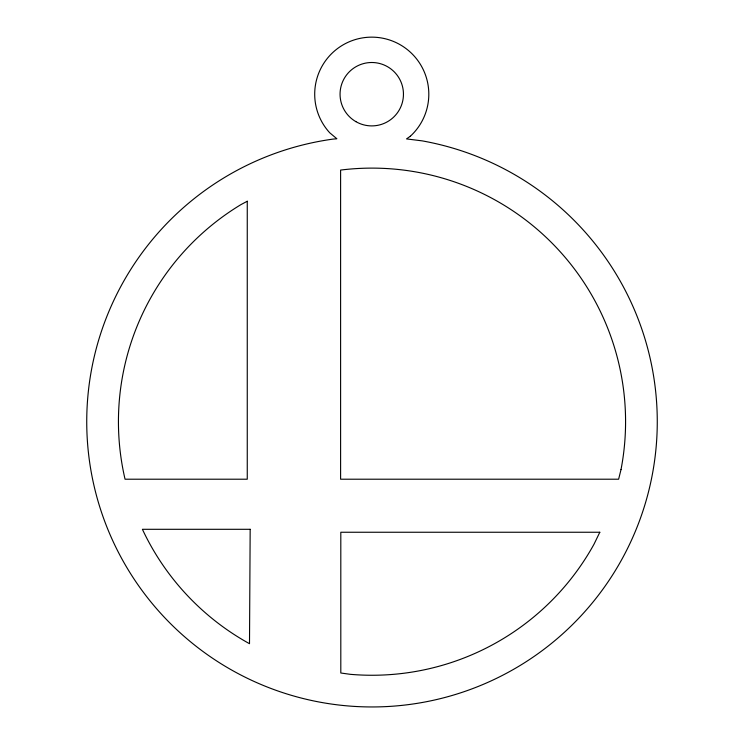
<?xml version="1.0" encoding="UTF-8"?>
<svg xmlns="http://www.w3.org/2000/svg" width="744" height="744" viewBox="0 0 744 744"><rect width="100%" height="100%" fill="white"/><g stroke="black" fill="none" stroke-linecap="round" stroke-linejoin="round"><path stroke-width="1.12" d="M250.17 529.3L249.5 643.7A253.564 253.564 0 0 1 142.402 529.3L250.17 529.3M621.008 469.585L618.627 479.21L340.603 479.21L340.603 170.069A253.564 253.564 0 0 1 621.008 469.585M599.813 532.248L594.019 544.189A253.564 253.564 0 0 1 350.396 674.334L340.808 673.004L340.808 532.248L599.813 532.248M410.325 136.245L406.512 138.914L422.173 140.867A285.268 285.268 0 0 1 608.136 581.743A285.268 285.268 0 0 1 129.744 572.313A285.268 285.268 0 0 1 332.94 139.109L336.883 138.775L329.713 132.767A57.056 57.056 0 0 1 333.191 52.154A57.056 57.056 0 0 1 413.803 55.633A57.056 57.056 0 0 1 410.325 136.245M247.259 201.243L240.982 204.591A253.564 253.564 0 0 0 125.048 479.21L247.259 479.21L247.259 201.243M355.911 121.653A31.694 31.694 0 0 0 403.453 94.2A31.694 31.694 0 0 0 355.911 66.746A31.694 31.694 0 0 0 355.911 121.653"/></g></svg>
